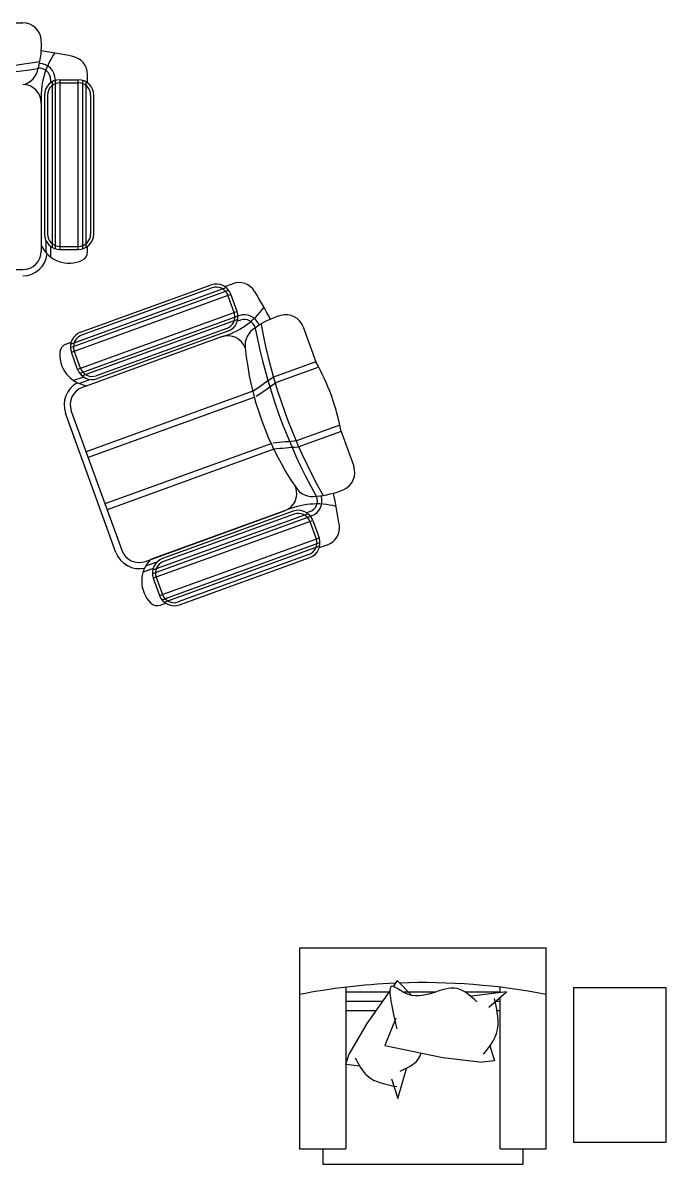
# Model space of a CAD drawing. Header units: inches. Extents: x 10.1 to 52.6, y 12.1 to 36.9.
# Drawn here: x 24.223 to 26.309, y 18.891 to 22.59 of the extents above; entities that cross this region are included whole.
import ezdxf

# ---------------------------------------------------------------- set-up
doc = ezdxf.new("R2010")
doc.units = ezdxf.units.IN
doc.header["$MEASUREMENT"] = 0
doc.layers.add('02', color=2, linetype='Continuous')

msp = doc.modelspace()

# ---------------------------------------------------------------- linework, layer by layer
at = {"layer": '02'}
for p, q in [((24.1026, 22.5904), (24.2228, 22.5904)), ((24.4326, 22.3958), (24.4326, 22.4227)), ((24.3128, 22.4068), (24.3128, 22.3958)), ((24.3178, 22.3991), (24.3178, 21.8625)), ((24.3278, 22.4068), (24.3278, 21.8581)), ((24.3428, 22.4058), (24.4026, 22.4058)), ((24.3428, 22.4034), (24.3428, 21.8558)), ((24.3428, 22.3958), (24.4026, 22.3958)), ((24.4026, 21.8558), (24.4026, 22.4034)), ((24.4176, 21.8581), (24.4176, 22.4034)), ((24.4276, 21.8625), (24.4276, 22.3991)), ((24.2928, 22.3558), (24.2928, 21.9058)), ((24.3028, 22.3558), (24.3028, 21.9058)), ((24.4426, 22.3558), (24.4426, 21.9058)), ((24.4526, 21.9058), (24.4526, 22.3558)), ((24.2826, 22.3304), (24.2826, 21.8504)), ((24.2978, 21.884), (24.2978, 21.8455)), ((24.3128, 21.8658), (24.3128, 21.8311)), ((24.3428, 21.8658), (24.4026, 21.8658)), ((24.3428, 21.8558), (24.4026, 21.8558)), ((24.4326, 21.8479), (24.4326, 21.8658)), ((23.7426, 21.7904), (24.2226, 21.7904)), ((24.377, 21.5382), (24.8898, 21.7241)), ((24.3777, 21.5491), (24.8822, 21.732)), ((24.4099, 21.5874), (24.833, 21.7407)), ((24.8364, 21.7313), (24.4133, 21.578)), ((24.8774, 21.7356), (24.9028, 21.7448)), ((24.38, 21.5233), (24.8949, 21.71)), ((24.908, 21.6512), (24.8876, 21.7074)), ((24.9174, 21.6546), (24.897, 21.7108)), ((24.9152, 21.6538), (24.4003, 21.4671)), ((24.9204, 21.6397), (24.4076, 21.4538)), ((24.9196, 21.6288), (24.4152, 21.4459)), ((24.9287, 21.6268), (24.9182, 21.623)), ((24.9235, 21.6409), (24.9204, 21.6397)), ((24.8671, 21.5723), (24.4159, 21.4087)), ((24.884, 21.5999), (24.461, 21.4466)), ((24.8874, 21.5905), (24.4644, 21.4372)), ((25.132, 21.6046), (25.1729, 21.4917)), ((24.3623, 21.5488), (24.3791, 21.5549)), ((24.4003, 21.4671), (24.38, 21.5233)), ((24.4097, 21.4705), (24.3894, 21.5267)), ((25.1729, 21.4917), (25.0324, 21.4407)), ((25.1826, 21.4739), (25.0392, 21.4219)), ((24.42, 21.4423), (24.3874, 21.4305)), ((24.4005, 21.4234), (24.4284, 21.4132)), ((24.4422, 21.4344), (24.406, 21.4213)), ((24.9683, 21.3962), (24.4276, 21.2002)), ((24.9751, 21.3774), (24.4344, 21.1814)), ((24.5247, 20.8738), (24.3611, 21.325)), ((24.3799, 21.3318), (24.5435, 20.8806)), ((25.2508, 21.2859), (25.1074, 21.2339)), ((25.2547, 21.266), (25.1142, 21.2151)), ((25.2547, 21.266), (25.2957, 21.1531)), ((25.0297, 21.227), (24.489, 21.031)), ((25.0365, 21.2082), (24.4958, 21.0122)), ((24.6204, 20.8446), (25.0716, 21.0082)), ((25.0716, 21.0083), (24.6371, 20.8507)), ((25.1557, 20.9906), (24.6429, 20.8047)), ((25.1481, 20.9985), (24.6437, 20.8156)), ((25.0989, 21.0073), (24.6758, 20.8539)), ((25.1023, 20.9979), (24.6793, 20.8445)), ((25.1537, 21.0059), (25.1433, 21.0021)), ((25.1589, 20.9918), (25.1557, 20.9906)), ((25.1608, 20.9765), (24.6459, 20.7898)), ((25.1535, 20.9739), (25.1739, 20.9177)), ((25.163, 20.9773), (25.1833, 20.9211)), ((24.6663, 20.7337), (25.1812, 20.9203)), ((24.6735, 20.7203), (25.1863, 20.9062)), ((24.6811, 20.7124), (25.1855, 20.8953)), ((25.1841, 20.8895), (25.2095, 20.8987)), ((24.6571, 20.8418), (24.6209, 20.8286)), ((25.1499, 20.8665), (24.7269, 20.7131)), ((24.7303, 20.7037), (25.1534, 20.8571)), ((24.6451, 20.8214), (24.6125, 20.8097)), ((24.6459, 20.7898), (24.6663, 20.7337)), ((24.6553, 20.7932), (24.6757, 20.7371)), ((24.6691, 20.7028), (24.6859, 20.7089)), ((25.1202, 19.5905), (25.1202, 18.9403)), ((25.9202, 19.5905), (25.1202, 19.5905)), ((25.9202, 18.9403), (25.9202, 19.5905)), ((25.2702, 19.4641), (25.2702, 18.9403)), ((25.4367, 19.4859), (25.4232, 19.4668)), ((25.4848, 19.4376), (25.4367, 19.4859)), ((25.7702, 19.4466), (25.7702, 19.4641)), ((26.3091, 19.4617), (26.0091, 19.4617)), ((26.0091, 19.4617), (26.0091, 18.9617)), ((26.3091, 18.9617), (26.3091, 19.4617)), ((25.2702, 19.4492), (25.4129, 19.4492)), ((25.4129, 19.4521), (25.3382, 19.3463)), ((25.4542, 19.4492), (25.5628, 19.4492)), ((25.6557, 19.4492), (25.7702, 19.4492)), ((25.7911, 19.4492), (25.6774, 19.435)), ((25.7343, 19.3995), (25.7911, 19.4492)), ((25.7702, 18.9403), (25.7702, 19.4309)), ((25.2702, 19.419), (25.3895, 19.419)), ((25.2702, 19.3888), (25.3682, 19.3888)), ((25.7541, 19.419), (25.7702, 19.419)), ((25.7603, 19.3888), (25.7702, 19.3888)), ((25.432, 19.364), (25.3968, 19.2754)), ((25.3382, 19.3463), (25.2806, 19.2478)), ((25.2704, 19.2139), (25.2806, 19.2478)), ((25.3968, 19.2754), (25.5851, 19.2364)), ((25.7376, 19.2744), (25.752, 19.2257)), ((25.3152, 19.2085), (25.2704, 19.2139)), ((25.5851, 19.2364), (25.7125, 19.2211)), ((25.752, 19.2257), (25.7125, 19.2211)), ((25.4184, 19.1668), (25.4387, 19.1029)), ((25.4387, 19.1029), (25.4674, 19.2006)), ((26.0091, 18.9617), (26.3091, 18.9617)), ((25.1202, 18.9403), (25.2702, 18.9403)), ((25.1952, 18.9403), (25.1952, 18.8905)), ((25.7702, 18.9403), (25.9202, 18.9403)), ((25.8452, 18.8905), (25.8452, 18.9403)), ((25.1952, 18.8905), (25.8452, 18.8905))]:
    msp.add_line(p, q, dxfattribs=at)
for centre, radius, start, end in [((24.2228, 22.5304), 0.06, 3.8725, 90), ((24.0233, 22.5169), 0.2599, 343.5734, 3.8725), ((23.9826, 20.4713), 2.05, 78.698, 81.5849), ((23.9826, 24.2226), 1.7822, 260.4594, 279.5406), ((24.2757, 22.4065), 0.0521, 0.5947, 89.0806), ((24.535, 22.3499), 0.2532, 145.7607, 184.4146), ((24.3726, 22.4227), 0.06, 0, 78.698), ((23.9826, 24.2519), 1.8322, 260.8958, 279.1042), ((24.2096, 22.4528), 0.0637, 281.8067, 351.5263), ((24.2757, 22.4065), 0.0371, 0.5947, 94.8429), ((24.2226, 22.3304), 0.06, 0, 90), ((24.3428, 22.3558), 0.05, 90, 180), ((24.3428, 22.3558), 0.04, 90, 180), ((24.4026, 22.3558), 0.05, 0, 90), ((24.4026, 22.3558), 0.04, 0, 90), ((24.3428, 21.9058), 0.05, 180, 270), ((24.3428, 21.9058), 0.04, 180, 270), ((24.4026, 21.9058), 0.04, 270, 0), ((24.4026, 21.9058), 0.05, 270, 0), ((24.3727, 21.9108), 0.0996, 205.2533, 295.4079), ((24.2226, 21.8504), 0.06, 270, 0), ((24.2226, 21.8504), 0.08, 270, 352.937), ((24.4026, 21.8479), 0.03, 295.4079, 0), ((24.85, 21.6937), 0.05, 19.9274, 109.9274), ((24.85, 21.6937), 0.04, 19.9274, 109.9274), ((24.9232, 21.6883), 0.06, 31.2294, 109.9274), ((23.2216, 20.6566), 2.05, 28.3425, 31.2294), ((24.7994, 21.8162), 0.2532, 285.5129, 324.1667), ((24.8704, 21.6375), 0.04, 289.9274, 19.9274), ((24.8704, 21.6375), 0.05, 289.9274, 19.9274), ((24.9409, 21.5917), 0.0521, 20.8468, 109.3327), ((24.9409, 21.5917), 0.0371, 15.0845, 109.3327), ((25.1308, 21.3921), 0.2599, 106.055, 126.354), ((26.7482, 21.9352), 1.7822, 190.3869, 209.468), ((25.0756, 21.5842), 0.06, 19.9274, 106.055), ((24.427, 21.5404), 0.05, 109.9274, 199.9274), ((24.427, 21.5404), 0.04, 109.9274, 199.9274), ((24.8876, 21.5159), 0.06, 19.9274, 109.9274), ((25.0071, 21.5453), 0.0637, 118.4011, 188.1207), ((26.7758, 21.9451), 1.8322, 190.8232, 209.0317), ((24.3726, 21.5206), 0.03, 109.9274, 174.5196), ((25.9142, 21.6328), 0.975, 185.6774, 214.1775), ((24.4419, 21.514), 0.0996, 174.5196, 245.438), ((24.4473, 21.4842), 0.05, 199.9274, 289.9274), ((24.4473, 21.4842), 0.04, 199.9274, 289.9274), ((24.5416, 21.1352), 0.725, 10.4001, 29.4547), ((24.4363, 21.3523), 0.08, 116.9905, 199.9274), ((21.6235, 26.2793), 5.9188, 304.41111, 305.16599), ((21.6235, 26.2793), 5.9388, 304.41111, 305.16599), ((24.4363, 21.3523), 0.06, 109.9274, 199.9274), ((25.598, 15.3161), 5.9388, 94.68886, 95.44374), ((25.598, 15.3161), 5.9188, 94.68886, 95.44374), ((25.2393, 21.1326), 0.06, 293.7999, 19.9274), ((25.0512, 21.0646), 0.06, 289.9274, 19.9274), ((25.1618, 21.1186), 0.0637, 211.7342, 281.4537), ((25.1407, 21.0406), 0.0371, 290.5222, 24.7704), ((25.1407, 21.0406), 0.0521, 290.5222, 19.008), ((25.1586, 21.3156), 0.2599, 273.5008, 293.7999), ((23.2215, 20.6566), 2.05, 8.6255, 11.5123), ((25.176, 20.7776), 0.2532, 75.6881, 114.342), ((25.1159, 20.9602), 0.05, 19.9274, 109.9274), ((25.1159, 20.9602), 0.04, 19.9274, 109.9274), ((25.1899, 20.9542), 0.06, 289.9274, 8.6255), ((25.1363, 20.9041), 0.04, 289.9274, 19.9274), ((25.1363, 20.9041), 0.05, 289.9274, 19.9274), ((24.5999, 20.9011), 0.08, 199.9274, 282.8644), ((24.5999, 20.901), 0.06, 199.9274, 289.9274), ((24.7078, 20.7805), 0.0996, 135.1808, 225.3353), ((24.6929, 20.8069), 0.05, 109.9274, 199.9274), ((24.6929, 20.8069), 0.04, 109.9274, 199.9274), ((24.7133, 20.7507), 0.05, 199.9274, 289.9274), ((24.7133, 20.7507), 0.04, 199.9274, 289.9274), ((24.6588, 20.731), 0.03, 225.3353, 289.9274), ((25.5202, 17.3865), 2.0926, 92.4544, 101.0198), ((25.5202, 17.3865), 2.0926, 78.9802, 92.0621)]:
    msp.add_arc(centre, radius, start, end, dxfattribs=at)
for points in [[(25.6952, 19.4173), (25.6313, 19.4598), (25.4608, 19.4456), (25.4181, 19.4669), (25.4181, 19.4102), (25.4358, 19.3293)], [(25.7165, 19.247), (25.7591, 19.3144), (25.752, 19.4279)], [(25.3003, 19.2354), (25.3402, 19.1767), (25.4352, 19.1423)]]:
    msp.add_spline(points, degree=3, dxfattribs=at)
msp.add_open_spline([(25.4467, 19.1924), (25.4693, 19.2027), (25.5007, 19.2169), (25.5118, 19.2432), (25.514, 19.2511)], degree=3, knots=[0, 0, 0, 0, 85.349498, 118.380514, 118.380514, 118.380514, 118.380514], dxfattribs=at)

doc.saveas('drawing.dxf')
